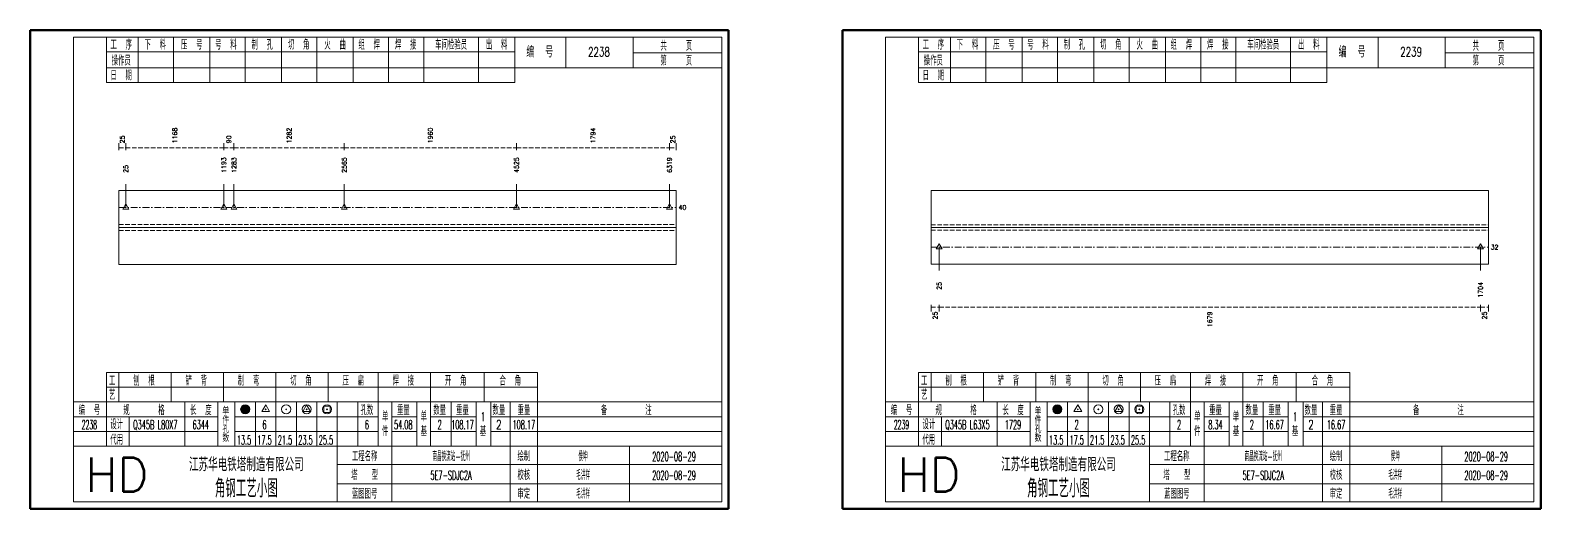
# Model space of a CAD drawing. Extents: x 0 to 5305, y 0 to 1513.
# Drawn here: x 3927 to 4591, y 782 to 992 of the extents above; entities that cross this region are included whole.
import ezdxf
from ezdxf.enums import TextEntityAlignment as Align

# ---------------------------------------------------------------- set-up
doc = ezdxf.new("R2010")
doc.units = 0
doc.header["$MEASUREMENT"] = 0
doc.linetypes.add('一点画线', pattern=[5.2, 3, -1, 0.2, -1])
doc.linetypes.add('虚线', pattern=[2.75, 2, -0.75])
doc.layers.get('0').update_dxf_attribs({"linetype": 'CONTINUOUS', "lineweight": 25})
doc.layers.add('1', color=7, linetype='CONTINUOUS', lineweight=25)
doc.layers.add('4', color=7, linetype='CONTINUOUS', lineweight=25)
doc.styles.get("Standard").update_dxf_attribs({"font": 'simplex.shx', "width": 0.7, "height": 3, "bigfont": 'gbhzfs.shx'})

msp = doc.modelspace()

# ---------------------------------------------------------------- linework, layer by layer
at = {"color": 8, "linetype": 'Continuous', "lineweight": 9}
for p, q in [((3966, 939.25), (3966, 942.25)), ((3969, 939.25), (3969, 942.25)), ((3969, 939.25), (3969, 942.25)), ((4012.07, 939.25), (4012.07, 942.25)), ((4012.07, 939.25), (4012.07, 942.25)), ((4016.57, 939.25), (4016.57, 942.25)), ((4016.57, 939.25), (4016.57, 942.25)), ((4065.06, 939.25), (4065.06, 942.25)), ((4065.06, 939.25), (4065.06, 942.25)), ((4140.75, 939.25), (4140.75, 942.25)), ((4140.75, 939.25), (4140.75, 942.25)), ((4208, 939.25), (4208, 942.25)), ((4208, 939.25), (4208, 942.25)), ((4211, 939.25), (4211, 942.25)), ((4323, 871.25), (4323, 868.25)), ((4326.54, 871.25), (4326.54, 868.25)), ((4326.54, 871.25), (4326.54, 868.25)), ((4564.46, 871.25), (4564.46, 868.25)), ((4564.46, 871.25), (4564.46, 868.25)), ((4568, 871.25), (4568, 868.25))]:
    msp.add_line(p, q, dxfattribs=at)
at = {"color": 8, "linetype": '虚线', "lineweight": 9}
for p, q in [((3966, 940.25), (3969, 940.25)), ((3969, 940.25), (4012.07, 940.25)), ((4012.07, 940.25), (4016.57, 940.25)), ((4016.57, 940.25), (4065.06, 940.25)), ((4065.06, 940.25), (4140.75, 940.25)), ((4140.75, 940.25), (4208, 940.25)), ((4208, 940.25), (4211, 940.25)), ((4323, 870.25), (4326.54, 870.25)), ((4326.54, 870.25), (4564.46, 870.25)), ((4564.46, 870.25), (4568, 870.25))]:
    msp.add_line(p, q, dxfattribs=at)
at = {"color": 7, "linetype": 'Continuous', "lineweight": 13}
for p, q in [((3969, 914.06), (3969, 924.25)), ((4012.07, 914.06), (4012.07, 924.25)), ((4016.57, 914.06), (4016.57, 924.25)), ((4065.06, 914.06), (4065.06, 924.25)), ((4140.75, 914.06), (4140.75, 924.25)), ((4208, 914.06), (4208, 924.25)), ((3969, 915.56), (3967.7, 913.31)), ((3967.7, 913.31), (3970.3, 913.31)), ((3968.85, 913.91), (3969.15, 914.21)), ((3969.15, 913.91), (3968.85, 914.21)), ((3970.3, 913.31), (3969, 915.56)), ((4012.07, 915.56), (4010.77, 913.31)), ((4010.77, 913.31), (4013.37, 913.31)), ((4011.92, 913.91), (4012.22, 914.21)), ((4012.22, 913.91), (4011.92, 914.21)), ((4013.37, 913.31), (4012.07, 915.56)), ((4016.57, 915.56), (4015.27, 913.31)), ((4015.27, 913.31), (4017.87, 913.31)), ((4016.42, 913.91), (4016.72, 914.21)), ((4016.72, 913.91), (4016.42, 914.21)), ((4017.87, 913.31), (4016.57, 915.56)), ((4065.06, 915.56), (4063.76, 913.31)), ((4063.76, 913.31), (4066.36, 913.31)), ((4064.91, 913.91), (4065.21, 914.21)), ((4065.21, 913.91), (4064.91, 914.21)), ((4066.36, 913.31), (4065.06, 915.56)), ((4140.75, 915.56), (4139.45, 913.31)), ((4139.45, 913.31), (4142.05, 913.31)), ((4140.6, 913.91), (4140.9, 914.21)), ((4140.9, 913.91), (4140.6, 914.21)), ((4142.05, 913.31), (4140.75, 915.56)), ((4208, 915.56), (4206.7, 913.31)), ((4206.7, 913.31), (4209.3, 913.31)), ((4207.85, 913.91), (4208.15, 914.21)), ((4208.15, 913.91), (4207.85, 914.21)), ((4209.3, 913.31), (4208, 915.56)), ((4326.54, 896.56), (4326.54, 886.25)), ((4564.46, 896.56), (4564.46, 886.25))]:
    msp.add_line(p, q, dxfattribs=at)
at = {"color": 7, "linetype": 'Continuous', "lineweight": 18}
for p, q in [((3966, 921.56), (3966, 888.94)), ((3966, 921.56), (4211, 921.56)), ((4211, 921.56), (4211, 888.94)), ((4323, 921.44), (4323, 889.06)), ((4323, 921.44), (4568, 921.44)), ((4568, 921.44), (4568, 889.06)), ((3966, 905.25), (4211, 905.25)), ((4323, 905.25), (4568, 905.25))]:
    msp.add_line(p, q, dxfattribs=at)
at = {"color": 3, "linetype": '一点画线', "lineweight": 13}
for p, q in [((3966, 914.06), (4211, 914.06)), ((4323, 896.56), (4568, 896.56))]:
    msp.add_line(p, q, dxfattribs=at)
at = {"color": 1, "linetype": '虚线', "lineweight": 18}
for p, q in [((3966, 906.56), (4211, 906.56)), ((3966, 903.94), (4211, 903.94)), ((4323, 906.44), (4568, 906.44)), ((4323, 904.06), (4568, 904.06))]:
    msp.add_line(p, q, dxfattribs=at)
at = {"layer": '1', "color": 7, "linetype": 'Continuous', "lineweight": 13}
for p, q in [((4326.54, 898.06), (4325.24, 895.81)), ((4326.39, 896.41), (4326.69, 896.71)), ((4326.69, 896.41), (4326.39, 896.71)), ((4327.84, 895.81), (4326.54, 898.06)), ((4564.46, 898.06), (4563.16, 895.81)), ((4564.31, 896.41), (4564.61, 896.71)), ((4564.61, 896.41), (4564.31, 896.71)), ((4565.76, 895.81), (4564.46, 898.06)), ((4325.24, 895.81), (4327.84, 895.81)), ((4563.16, 895.81), (4565.76, 895.81))]:
    msp.add_line(p, q, dxfattribs=at)
at = {"layer": '1', "color": 7, "linetype": 'Continuous', "lineweight": 18}
for p, q in [((3966, 888.94), (4211, 888.94)), ((4323, 889.06), (4568, 889.06))]:
    msp.add_line(p, q, dxfattribs=at)
at = {"layer": '4', "color": 1, "linetype": 'Continuous', "lineweight": 50}
for p, q in [((4234, 992), (3927, 992)), ((3927, 992), (3927, 781.5)), ((4234, 781.5), (4234, 992)), ((4591, 992), (4284, 992)), ((4284, 992), (4284, 781.5)), ((4591, 781.5), (4591, 992)), ((3927, 781.5), (4234, 781.5)), ((4284, 781.5), (4591, 781.5))]:
    msp.add_line(p, q, dxfattribs=at)
at = {"layer": '4', "color": 1, "linetype": 'Continuous', "lineweight": 18}
for p, q in [((4231, 989), (3946, 989)), ((3946, 989), (3946, 784.5)), ((3960.5, 989), (3960.5, 969)), ((3974.5, 989), (3974.5, 969)), ((3990, 989), (3990, 969)), ((4006, 989), (4006, 969)), ((4021.5, 989), (4021.5, 969)), ((4037.5, 989), (4037.5, 969)), ((4053, 989), (4053, 969)), ((4069, 989), (4069, 969)), ((4084.5, 989), (4084.5, 969)), ((4100, 989), (4100, 969)), ((4124, 989), (4124, 969)), ((4140, 989), (4140, 969)), ((4162.5, 989), (4162.5, 975.5)), ((4192, 989), (4192, 975.5)), ((4231, 784.5), (4231, 989)), ((4588, 989), (4303, 989)), ((4303, 989), (4303, 784.5)), ((4317.5, 989), (4317.5, 969)), ((4331.5, 989), (4331.5, 969)), ((4347, 989), (4347, 969)), ((4363, 989), (4363, 969)), ((4378.5, 989), (4378.5, 969)), ((4394.5, 989), (4394.5, 969)), ((4410, 989), (4410, 969)), ((4426, 989), (4426, 969)), ((4441.5, 989), (4441.5, 969)), ((4457, 989), (4457, 969)), ((4481, 989), (4481, 969)), ((4497, 989), (4497, 969)), ((4519.5, 989), (4519.5, 975.5)), ((4549, 989), (4549, 975.5)), ((4588, 784.5), (4588, 989)), ((3960.5, 982.5), (4140, 982.5)), ((4192, 982), (4231, 982)), ((4317.5, 982.5), (4497, 982.5)), ((4549, 982), (4588, 982)), ((3960.5, 975.5), (4231, 975.5)), ((4317.5, 975.5), (4588, 975.5)), ((3960.5, 969), (4140, 969)), ((4317.5, 969), (4497, 969)), ((3960.5, 841.5), (4150, 841.5)), ((3960.5, 841.5), (3960.5, 828.5)), ((3966, 841.5), (3966, 828.5)), ((3989, 841.5), (3989, 828.5)), ((4012, 841.5), (4012, 828.5)), ((4035, 841.5), (4035, 828.5)), ((4058, 841.5), (4058, 828.5)), ((4080, 841.5), (4080, 828.5)), ((4103, 841.5), (4103, 828.5)), ((4126.5, 841.5), (4126.5, 828.5)), ((4150, 841.5), (4150, 828.5)), ((4317.5, 841.5), (4507, 841.5)), ((4317.5, 841.5), (4317.5, 828.5)), ((4323, 841.5), (4323, 828.5)), ((4346, 841.5), (4346, 828.5)), ((4369, 841.5), (4369, 828.5)), ((4392, 841.5), (4392, 828.5)), ((4415, 841.5), (4415, 828.5)), ((4437, 841.5), (4437, 828.5)), ((4460, 841.5), (4460, 828.5)), ((4483.5, 841.5), (4483.5, 828.5)), ((4507, 841.5), (4507, 828.5)), ((3960.5, 835), (4150, 835)), ((4317.5, 835), (4507, 835)), ((3946, 828.5), (4231, 828.5)), ((3960.5, 828.5), (3960.5, 809)), ((3995, 828.5), (3995, 809)), ((4009.5, 828.5), (4009.5, 809)), ((4017, 828.5), (4017, 809)), ((4026, 828.5), (4026, 809)), ((4035, 828.5), (4035, 809)), ((4044, 828.5), (4044, 809)), ((4053, 828.5), (4053, 809)), ((4062, 828.5), (4062, 809)), ((4071, 828.5), (4071, 809)), ((4080, 828.5), (4080, 809)), ((4086, 828.5), (4086, 809)), ((4097, 828.5), (4097, 809)), ((4103, 828.5), (4103, 809)), ((4112, 828.5), (4112, 809)), ((4123, 828.5), (4123, 809)), ((4129.5, 828.5), (4129.5, 809)), ((4138, 828.5), (4138, 809)), ((4150, 828.5), (4150, 809)), ((4303, 828.5), (4588, 828.5)), ((4317.5, 828.5), (4317.5, 809)), ((4352, 828.5), (4352, 809)), ((4366.5, 828.5), (4366.5, 809)), ((4374, 828.5), (4374, 809)), ((4383, 828.5), (4383, 809)), ((4392, 828.5), (4392, 809)), ((4401, 828.5), (4401, 809)), ((4410, 828.5), (4410, 809)), ((4419, 828.5), (4419, 809)), ((4428, 828.5), (4428, 809)), ((4437, 828.5), (4437, 809)), ((4443, 828.5), (4443, 809)), ((4454, 828.5), (4454, 809)), ((4460, 828.5), (4460, 809)), ((4469, 828.5), (4469, 809)), ((4480, 828.5), (4480, 809)), ((4486.5, 828.5), (4486.5, 809)), ((4495, 828.5), (4495, 809)), ((4507, 828.5), (4507, 809)), ((3946, 822), (4009.5, 822)), ((3970.5, 822), (3970.5, 809)), ((4017, 822), (4080, 822)), ((4086, 822), (4097, 822)), ((4103, 822), (4123, 822)), ((4129.5, 822), (4231, 822)), ((4303, 822), (4366.5, 822)), ((4327.5, 822), (4327.5, 809)), ((4374, 822), (4437, 822)), ((4443, 822), (4454, 822)), ((4460, 822), (4480, 822)), ((4486.5, 822), (4588, 822)), ((3946, 815.5), (4009.5, 815.5)), ((4017, 815.5), (4080, 815.5)), ((4086, 815.5), (4097, 815.5)), ((4103, 815.5), (4123, 815.5)), ((4129.5, 815.5), (4231, 815.5)), ((4303, 815.5), (4366.5, 815.5)), ((4374, 815.5), (4437, 815.5)), ((4443, 815.5), (4454, 815.5)), ((4460, 815.5), (4480, 815.5)), ((4486.5, 815.5), (4588, 815.5)), ((3946, 809), (4231, 809)), ((4062, 809), (4062, 784.5)), ((4086, 809), (4086, 784.5)), ((4138, 809), (4138, 784.5)), ((4150, 809), (4150, 784.5)), ((4190.5, 809), (4190.5, 784.5)), ((4303, 809), (4588, 809)), ((4419, 809), (4419, 784.5)), ((4443, 809), (4443, 784.5)), ((4495, 809), (4495, 784.5)), ((4507, 809), (4507, 784.5)), ((4547.5, 809), (4547.5, 784.5)), ((4062, 801), (4231, 801)), ((4419, 801), (4588, 801)), ((4062, 792.5), (4231, 792.5)), ((4419, 792.5), (4588, 792.5)), ((3946, 784.5), (4231, 784.5)), ((4303, 784.5), (4588, 784.5))]:
    msp.add_line(p, q, dxfattribs=at)
at = {"layer": '4', "color": 7, "linetype": 'Continuous', "lineweight": 13}
for p, q in [((4030.5, 827.25), (4028.77, 824.25)), ((4028.77, 824.25), (4032.23, 824.25)), ((4030.3, 825.05), (4030.7, 825.45)), ((4030.7, 825.05), (4030.3, 825.45)), ((4032.23, 824.25), (4030.5, 827.25)), ((4039.3, 825.05), (4039.7, 825.45)), ((4039.7, 825.05), (4039.3, 825.45)), ((4048.5, 827.25), (4046.77, 824.25)), ((4046.77, 824.25), (4050.23, 824.25)), ((4048.3, 825.05), (4048.7, 825.45)), ((4048.7, 825.05), (4048.3, 825.45)), ((4050.23, 824.25), (4048.5, 827.25)), ((4056.09, 823.84), (4056.09, 826.66)), ((4056.09, 826.66), (4058.91, 826.66)), ((4058.91, 823.84), (4056.09, 823.84)), ((4057.3, 825.05), (4057.7, 825.45)), ((4057.7, 825.05), (4057.3, 825.45)), ((4058.91, 826.66), (4058.91, 823.84)), ((4387.5, 827.25), (4385.77, 824.25)), ((4385.77, 824.25), (4389.23, 824.25)), ((4387.3, 825.05), (4387.7, 825.45)), ((4387.7, 825.05), (4387.3, 825.45)), ((4389.23, 824.25), (4387.5, 827.25)), ((4396.3, 825.05), (4396.7, 825.45)), ((4396.7, 825.05), (4396.3, 825.45)), ((4405.5, 827.25), (4403.77, 824.25)), ((4403.77, 824.25), (4407.23, 824.25)), ((4405.3, 825.05), (4405.7, 825.45)), ((4405.7, 825.05), (4405.3, 825.45)), ((4407.23, 824.25), (4405.5, 827.25)), ((4413.09, 823.84), (4413.09, 826.66)), ((4413.09, 826.66), (4415.91, 826.66)), ((4415.91, 823.84), (4413.09, 823.84)), ((4414.3, 825.05), (4414.7, 825.45)), ((4414.7, 825.05), (4414.3, 825.45)), ((4415.91, 826.66), (4415.91, 823.84))]:
    msp.add_line(p, q, dxfattribs=at)
for centre, radius in [((4021.5, 825.25), 2), ((4021.5, 825.25), 1.8), ((4021.5, 825.25), 1.6), ((4021.5, 825.25), 1.4), ((4021.5, 825.25), 1.2), ((4021.5, 825.25), 1), ((4021.5, 825.25), 0.8), ((4021.5, 825.25), 0.6), ((4021.5, 825.25), 0.4), ((4021.5, 825.25), 0.2), ((4039.5, 825.25), 2), ((4048.5, 825.25), 2), ((4057.5, 825.25), 2), ((4378.5, 825.25), 2), ((4378.5, 825.25), 1.8), ((4378.5, 825.25), 1.6), ((4378.5, 825.25), 1.4), ((4378.5, 825.25), 1.2), ((4378.5, 825.25), 1), ((4378.5, 825.25), 0.8), ((4378.5, 825.25), 0.6), ((4378.5, 825.25), 0.4), ((4378.5, 825.25), 0.2), ((4396.5, 825.25), 2), ((4405.5, 825.25), 2), ((4414.5, 825.25), 2)]:
    msp.add_circle(centre, radius, dxfattribs=at)

# ---------------------------------------------------------------- texts
at = {"color": 8, "linetype": 'Continuous', "lineweight": 9}
for s, p in [('25', (3967.5, 942.25)), ('1168', (3990.54, 942.25)), ('90', (4014.32, 942.25)), ('1282', (4040.82, 942.25)), ('1960', (4102.9, 942.25)), ('1794', (4174.38, 942.25)), ('25', (4209.5, 942.25))]:
    msp.add_text(s, height=2, rotation=90, dxfattribs=at).set_placement(p, align=Align.MIDDLE_LEFT)
at = {"color": 7, "linetype": 'Continuous', "lineweight": 13}
for s, p in [('25', (3969, 929.25)), ('1193', (4012.07, 929.25)), ('1283', (4016.57, 929.25)), ('2565', (4065.06, 929.25)), ('4525', (4140.75, 929.25)), ('6319', (4208, 929.25))]:
    msp.add_text(s, height=2, rotation=90, dxfattribs=at).set_placement(p, align=Align.MIDDLE_LEFT)
for s, p in [('40', (4212, 914.06)), ('32', (4569, 896.56))]:
    msp.add_text(s, height=2, dxfattribs=at).set_placement(p, align=Align.MIDDLE_LEFT)
at = {"color": 8, "linetype": 'Continuous', "lineweight": 9}
for s, p in [('25', (4324.77, 868.25)), ('1679', (4445.5, 868.25)), ('25', (4566.23, 868.25))]:
    msp.add_text(s, height=2, rotation=90, dxfattribs=at).set_placement(p, align=Align.MIDDLE_RIGHT)
at = {"layer": '1', "color": 7, "linetype": 'Continuous', "lineweight": 13}
for s, p in [('25', (4326.54, 881.25)), ('1704', (4564.46, 881.25))]:
    msp.add_text(s, height=2, rotation=90, dxfattribs=at).set_placement(p, align=Align.MIDDLE_RIGHT)
at = {"layer": '4', "color": 1, "linetype": 'Continuous', "lineweight": 13}
for s, height, width, p in [('工  序', 4, 0.7, (3967, 985.5)), ('下  料', 4, 0.7, (3982, 985.5)), ('压  号', 4, 0.7, (3998, 985.5)), ('号  料', 4, 0.7, (4013, 985.5)), ('制  孔', 4, 0.7, (4029, 985.5)), ('切  角', 4, 0.7, (4045, 985.5)), ('火  曲', 4, 0.7, (4061, 985.5)), ('组  焊', 4, 0.7, (4076, 985.5)), ('焊  接', 4, 0.7, (4092, 985.5)), ('车间检验员', 4, 0.7, (4112, 985.5)), ('出  料', 4, 0.7, (4132, 985.5)), ('编  号', 5, 0.7, (4151, 982.5)), ('2238', 4, 0.7, (4177, 982.5)), ('共    页', 4, 0.7, (4211, 985)), ('工  序', 4, 0.7, (4324, 985.5)), ('下  料', 4, 0.7, (4339, 985.5)), ('压  号', 4, 0.7, (4355, 985.5)), ('号  料', 4, 0.7, (4370, 985.5)), ('制  孔', 4, 0.7, (4386, 985.5)), ('切  角', 4, 0.7, (4402, 985.5)), ('火  曲', 4, 0.7, (4418, 985.5)), ('组  焊', 4, 0.7, (4433, 985.5)), ('焊  接', 4, 0.7, (4449, 985.5)), ('车间检验员', 4, 0.7, (4469, 985.5)), ('出  料', 4, 0.7, (4489, 985.5)), ('编  号', 5, 0.7, (4508, 982.5)), ('2239', 4, 0.7, (4534, 982.5)), ('共    页', 4, 0.7, (4568, 985)), ('操作员', 4, 0.7, (3967, 978.5)), ('第    页', 4, 0.7, (4211, 978.5)), ('操作员', 4, 0.7, (4324, 978.5)), ('第    页', 4, 0.7, (4568, 978.5)), ('日  期', 4, 0.7, (3967, 972)), ('日  期', 4, 0.7, (4324, 972)), ('工', 4, 0.7, (3963, 837.75)), ('刨  根', 4, 0.7, (3977, 837.75)), ('铲  背', 4, 0.7, (4000, 837.75)), ('制  弯', 4, 0.7, (4023, 837.75)), ('切  角', 4, 0.7, (4046, 837.75)), ('压  扁', 4, 0.7, (4069, 837.75)), ('焊  接', 4, 0.7, (4091, 837.75)), ('开  角', 4, 0.7, (4114, 837.75)), ('合  角', 4, 0.7, (4138, 837.75)), ('工', 4, 0.7, (4320, 837.75)), ('刨  根', 4, 0.7, (4334, 837.75)), ('铲  背', 4, 0.7, (4357, 837.75)), ('制  弯', 4, 0.7, (4380, 837.75)), ('切  角', 4, 0.7, (4403, 837.75)), ('压  扁', 4, 0.7, (4426, 837.75)), ('焊  接', 4, 0.7, (4448, 837.75)), ('开  角', 4, 0.7, (4471, 837.75)), ('合  角', 4, 0.7, (4495, 837.75)), ('艺', 4, 0.7, (3963, 831.5)), ('艺', 4, 0.7, (4320, 831.5)), ('编  号', 4, 0.7, (3953, 824.75)), ('规      格', 4, 0.7, (3977, 824.75)), ('长  度', 4, 0.7, (4002, 824.75)), ('孔数', 4, 0.7, (4075, 824.75)), ('单', 4, 0.7, (4083, 822)), ('重量', 4, 0.7, (4091, 824.75)), ('单', 4, 0.7, (4100, 822)), ('数量', 4, 0.7, (4107, 824.75)), ('重量', 4, 0.7, (4117, 824.75)), ('1', 4, 0.5, (4126, 822)), ('数量', 4, 0.7, (4133, 824.75)), ('重量', 4, 0.7, (4144, 824.75)), ('备        注', 4, 0.7, (4189, 824.75)), ('编  号', 4, 0.7, (4310, 824.75)), ('规      格', 4, 0.7, (4334, 824.75)), ('长  度', 4, 0.7, (4359, 824.75)), ('孔数', 4, 0.7, (4432, 824.75)), ('单', 4, 0.7, (4440, 822)), ('重量', 4, 0.7, (4448, 824.75)), ('单', 4, 0.7, (4457, 822)), ('数量', 4, 0.7, (4464, 824.75)), ('重量', 4, 0.7, (4474, 824.75)), ('1', 4, 0.5, (4483, 822)), ('数量', 4, 0.7, (4490, 824.75)), ('重量', 4, 0.7, (4501, 824.75)), ('备        注', 4, 0.7, (4546, 824.75)), ('2238', 4, 0.4, (3953, 818.5)), ('设计', 4, 0.7, (3965, 818.5)), ('Q345B L80X7', 4, 0.5, (3982, 818.5)), ('6344', 4, 0.5, (4002, 818.5)), ('6', 4, 0.5, (4030, 818.5)), ('6', 4, 0.5, (4075, 818.5)), ('件', 4, 0.7, (4083, 815.5)), ('54.08', 4, 0.5, (4091, 818.5)), ('基', 4, 0.7, (4100, 815.5)), ('2', 4, 0.5, (4107, 818.5)), ('108.17', 4, 0.5, (4117, 818.5)), ('基', 4, 0.7, (4126, 815.5)), ('2', 4, 0.7, (4133, 818.5)), ('108.17', 4, 0.5, (4144, 818.5)), ('2239', 4, 0.4, (4310, 818.5)), ('设计', 4, 0.7, (4322, 818.5)), ('Q345B L63X5', 4, 0.5, (4339, 818.5)), ('1729', 4, 0.5, (4359, 818.5)), ('2', 4, 0.5, (4387, 818.5)), ('2', 4, 0.5, (4432, 818.5)), ('件', 4, 0.7, (4440, 815.5)), ('8.34', 4, 0.5, (4448, 818.5)), ('基', 4, 0.7, (4457, 815.5)), ('2', 4, 0.5, (4464, 818.5)), ('16.67', 4, 0.5, (4474, 818.5)), ('基', 4, 0.7, (4483, 815.5)), ('2', 4, 0.7, (4490, 818.5)), ('16.67', 4, 0.5, (4501, 818.5)), ('代用', 4, 0.7, (3965, 811.75)), ('13.5', 4, 0.5, (4021, 811.75)), ('17.5', 4, 0.5, (4030, 811.75)), ('21.5', 4, 0.5, (4039, 811.75)), ('23.5', 4, 0.5, (4048, 811.75)), ('25.5', 4, 0.5, (4057, 811.75)), ('代用', 4, 0.7, (4322, 811.75)), ('13.5', 4, 0.5, (4378, 811.75)), ('17.5', 4, 0.5, (4387, 811.75)), ('21.5', 4, 0.5, (4396, 811.75)), ('23.5', 4, 0.5, (4405, 811.75)), ('25.5', 4, 0.5, (4414, 811.75)), ('江苏华电铁塔制造有限公司', 6, 0.7, (4022, 801)), ('工程名称', 4, 0.7, (4074, 804.5)), ('南昌换流站-抚州', 4, 0.5, (4112, 804.5)), ('绘制', 4, 0.7, (4144, 804.5)), ('侯坤', 4, 0.5, (4170, 804.5)), ('2020-08-29', 4, 0.5, (4210, 804.5)), ('江苏华电铁塔制造有限公司', 6, 0.7, (4379, 801)), ('工程名称', 4, 0.7, (4431, 804.5)), ('南昌换流站-抚州', 4, 0.5, (4469, 804.5)), ('绘制', 4, 0.7, (4501, 804.5)), ('侯坤', 4, 0.5, (4527, 804.5)), ('2020-08-29', 4, 0.5, (4567, 804.5)), ('塔   型', 4, 0.7, (4074, 796.25)), ('5E7-SDJC2A', 4, 0.5, (4112, 796.25)), ('校核', 4, 0.7, (4144, 796.25)), ('毛洪祥', 4, 0.5, (4170, 796.25)), ('2020-08-29', 4, 0.5, (4210, 796.25)), ('塔   型', 4, 0.7, (4431, 796.25)), ('5E7-SDJC2A', 4, 0.5, (4469, 796.25)), ('校核', 4, 0.7, (4501, 796.25)), ('毛洪祥', 4, 0.5, (4527, 796.25)), ('2020-08-29', 4, 0.5, (4567, 796.25)), ('角钢工艺小图', 8, 0.8, (4022, 790.5)), ('蓝图图号', 4, 0.7, (4074, 788)), ('审定', 4, 0.7, (4144, 788)), ('毛洪祥', 4, 0.5, (4170, 788)), ('角钢工艺小图', 8, 0.8, (4379, 790.5)), ('蓝图图号', 4, 0.7, (4431, 788)), ('审定', 4, 0.7, (4501, 788)), ('毛洪祥', 4, 0.5, (4527, 788))]:
    msp.add_text(s, height=height, dxfattribs=dict(at, width=width)).set_placement(p, align=Align.MIDDLE_CENTER)
for s, height, p in [('单', 3, (4013, 824.5)), ('单', 3, (4370, 824.5)), ('件', 3, (4013, 820.5)), ('孔', 3, (4013, 816.5)), ('件', 3, (4370, 820.5)), ('孔', 3, (4370, 816.5)), ('数', 3, (4013, 812.5)), ('数', 3, (4370, 812.5)), ('HD', 15, (3965, 796.5)), ('HD', 15, (4322, 796.5))]:
    msp.add_text(s, height=height, dxfattribs=at).set_placement(p, align=Align.MIDDLE_CENTER)

doc.saveas('drawing.dxf')
